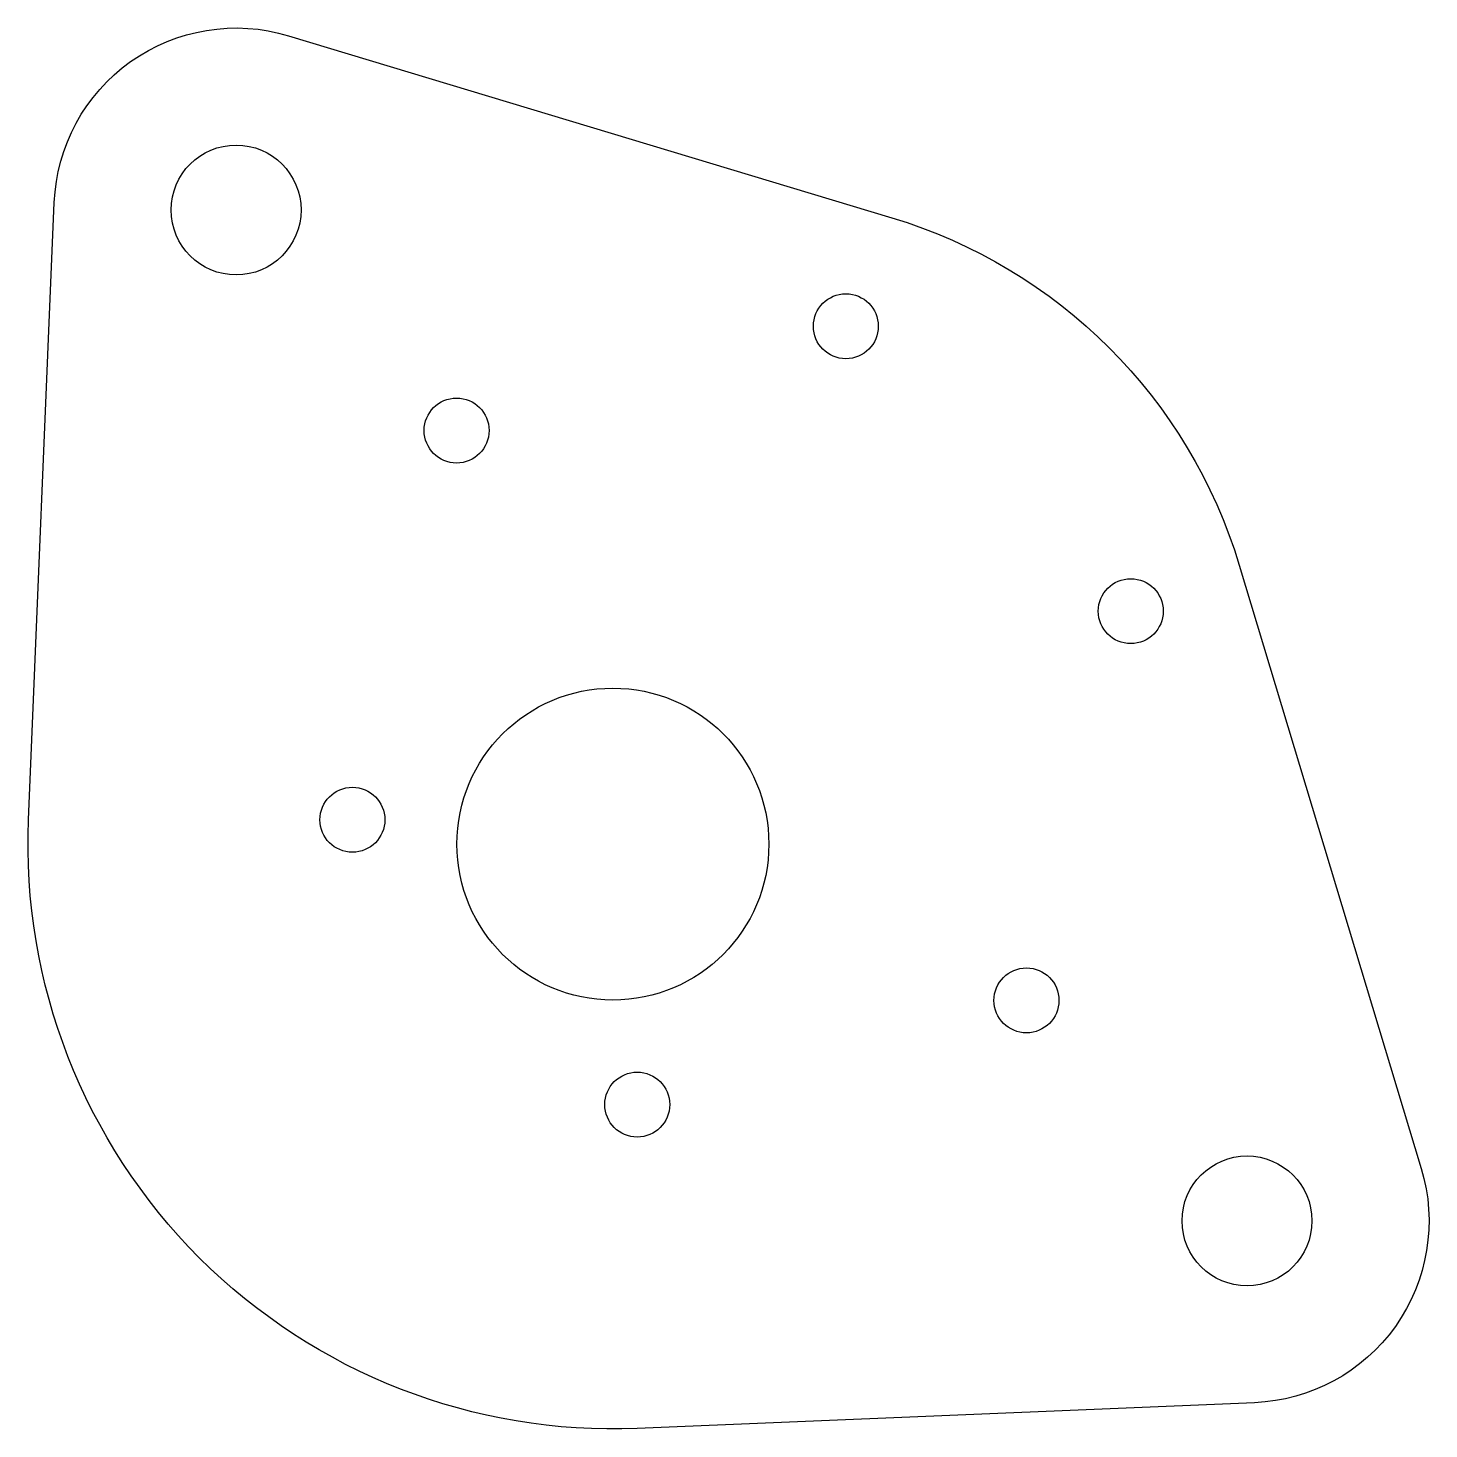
# Model space of a CAD drawing. Header units: inches. Extents: x 2.04 to 4.16, y 2.04 to 4.16.
import ezdxf

# ---------------------------------------------------------------- set-up
doc = ezdxf.new("R2010")
doc.units = ezdxf.units.IN
doc.layers.get('0').update_dxf_attribs({"linetype": 'CONTINUOUS'})

msp = doc.modelspace()

# ---------------------------------------------------------------- linework, layer by layer
msp.add_lwpolyline([(2.432, 4.1474), (3.3454, 3.8718, -0.251289), (3.8718, 3.3454), (4.1474, 2.432, -0.489892), (3.895, 2.077), (2.96, 2.038, -0.438855), (2.038, 2.96), (2.077, 3.895, -0.489892)], format="xyb", close=True)
for centre, radius in [((2.3524, 3.8835), 0.0984), ((3.2759, 3.7074), 0.0492), ((2.6864, 3.5495), 0.0492), ((3.7074, 3.2759), 0.0492), ((2.9231, 2.9231), 0.2362), ((2.5285, 2.96), 0.0492), ((3.5495, 2.6864), 0.0492), ((2.96, 2.5285), 0.0492), ((3.8835, 2.3524), 0.0984)]:
    msp.add_circle(centre, radius)

doc.saveas('drawing.dxf')
